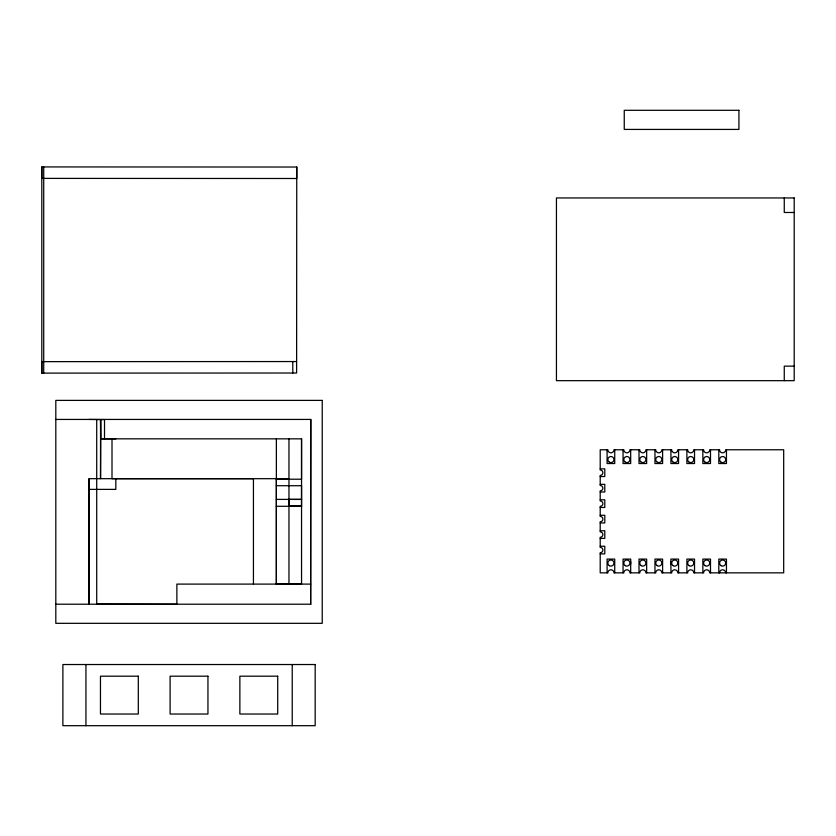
<?xml version="1.0" encoding="UTF-8"?>
<svg xmlns="http://www.w3.org/2000/svg" width="836" height="836" viewBox="0 0 836 836"><rect width="100%" height="100%" fill="white"/><g stroke="black" fill="none" stroke-linecap="round" stroke-linejoin="round"><path stroke-width="1.25" d="M41.8 177.629L41.81 166.928L296.759 167.033L296.759 178.496L41.81 178.392M296.759 167.033L296.613 373.013L41.81 373.117L41.81 361.643L296.613 361.549M43.723 373.117L43.723 166.928M89.076 478.683L89.076 604.209L89.076 478.683L253.433 478.673M115.828 478.683L115.828 489.384L89.076 489.384M276.371 438.848L276.371 584.103L276.371 479.216L301.545 479.216L301.545 438.848L100.696 438.837L100.539 419.567L89.076 419.432M276.371 485.716L301.545 485.716L301.535 506.355L288.963 506.282L288.942 499.395L301.545 499.395L276.361 499.395M292.788 373.013L292.788 361.549M310.773 419.432L310.658 604.209L310.773 419.432L55.813 419.432M600.206 553.871L600.206 572.848L607.856 572.848A3.062 3.062 0 0 1 610.907 569.797A3.062 3.062 0 0 1 613.969 572.848L623.813 572.848A3.062 3.062 0 0 1 626.875 569.797A3.062 3.062 0 0 1 629.926 572.848L639.77 572.848A3.062 3.062 0 0 1 642.832 569.797A3.062 3.062 0 0 1 645.883 572.848L655.727 572.848A3.062 3.062 0 0 1 658.789 569.797A3.062 3.062 0 0 1 661.851 572.848L671.695 572.848A3.062 3.062 0 0 1 674.746 569.797A3.062 3.062 0 0 1 677.808 572.848L687.652 572.848A3.062 3.062 0 0 1 690.714 569.797A3.062 3.062 0 0 1 693.765 572.848L703.609 572.848A3.062 3.062 0 0 1 706.671 569.797A3.062 3.062 0 0 1 709.722 572.848L783.687 572.848L783.687 449.768L725.69 449.768A3.062 3.062 0 0 1 722.628 452.83A3.062 3.062 0 0 1 719.566 449.768L709.722 449.768A3.062 3.062 0 0 1 706.671 452.83A3.062 3.062 0 0 1 703.609 449.768L693.765 449.768A3.062 3.062 0 0 1 690.714 452.83A3.062 3.062 0 0 1 687.652 449.768L677.808 449.768A3.062 3.062 0 0 1 674.746 452.83A3.062 3.062 0 0 1 671.695 449.768L661.851 449.768A3.062 3.062 0 0 1 658.789 452.83A3.062 3.062 0 0 1 655.727 449.768L645.883 449.768A3.062 3.062 0 0 1 642.832 452.83A3.062 3.062 0 0 1 639.77 449.768L629.926 449.768A3.062 3.062 0 0 1 626.875 452.83A3.062 3.062 0 0 1 623.813 449.768L613.969 449.768A3.062 3.062 0 0 1 610.907 452.83A3.062 3.062 0 0 1 607.856 449.768L600.206 449.768L600.206 470.031A2.675 2.675 0 0 1 602.881 472.706A2.675 2.675 0 0 1 600.206 475.381L600.206 485.497A2.675 2.675 0 0 1 602.881 488.172A2.675 2.675 0 0 1 600.206 490.847L600.206 500.963A2.675 2.675 0 0 1 602.881 503.638A2.675 2.675 0 0 1 600.206 506.313L600.206 516.439A2.675 2.675 0 0 1 602.881 519.114A2.675 2.675 0 0 1 600.206 521.789L600.206 531.905A2.675 2.675 0 0 1 602.881 534.58A2.675 2.675 0 0 1 600.206 537.255L600.206 547.371A2.675 2.675 0 0 1 602.881 550.046A2.675 2.675 0 0 1 600.206 552.721L600.206 553.871L604.794 553.871L604.794 546.232L600.206 546.232M607.093 572.848L607.093 559.085L614.732 559.085L614.732 572.848M607.093 449.768L607.093 463.531L614.732 463.531L614.732 449.768M623.05 572.848L623.05 559.085L630.689 559.085L630.689 572.848M623.05 449.768L623.05 463.531L630.689 463.531L630.689 449.768M639.007 572.848L639.007 559.085L646.656 559.085L646.656 572.848M639.007 449.768L639.007 463.531L646.656 463.531L646.656 449.768M654.964 572.848L654.964 559.085L662.614 559.085L662.614 572.848M654.964 449.768L654.964 463.531L662.614 463.531L662.614 449.768M670.921 572.848L670.921 559.085L678.571 559.085L678.571 572.848M670.921 449.768L670.921 463.531L678.571 463.531L678.571 449.768M686.889 572.848L686.889 559.085L694.528 559.085L694.528 572.848M686.889 449.768L686.889 463.531L694.528 463.531L694.528 449.768M702.846 572.848L702.846 559.085L710.495 559.085L710.495 572.848M702.846 449.768L702.846 463.531L710.495 463.531L710.495 449.768M718.803 572.848L718.803 559.085L726.453 559.085L726.453 572.848M718.803 449.768L718.803 463.531L726.453 463.531L726.453 449.768M100.696 438.837L100.539 478.683L100.539 419.588L104.51 419.557L104.51 438.816L100.696 438.837L100.696 419.567M794.2 212.48L784.262 212.48L784.262 197.954M794.2 366.147L784.262 366.147L784.262 380.673M600.206 468.881L604.794 468.881L604.794 476.53L600.206 476.53M288.942 478.683L112.003 478.683L112.003 438.837M600.206 484.347L604.794 484.347L604.794 491.996L600.206 491.996M600.206 499.823L604.794 499.823L604.794 507.462L600.206 507.462M276.35 506.282L301.535 506.282L288.963 506.282M600.206 515.289L604.794 515.289L604.794 522.939L600.206 522.939M600.206 530.755L604.794 530.755L604.794 538.405L600.206 538.405M276.371 583.946L301.545 584.103L301.545 438.848M310.668 584.103L176.877 584.103L176.877 604.209L96.715 604.052L96.715 419.588M55.813 604.209L310.773 604.209M104.51 438.816L115.828 438.848M41.81 373.117L41.81 166.928M670.921 561.593L670.921 564.091M630.689 561.593L630.689 564.091M292.234 664.526L292.234 725.69M288.963 438.848L288.963 583.946M253.433 478.683L253.433 584.103M85.941 664.526L85.941 725.69M719.566 572.848A3.062 3.062 0 0 1 722.628 569.797A3.062 3.062 0 0 1 725.69 572.848M738.93 110.31L624.252 110.31L624.252 129.423L738.93 129.423L738.93 110.31M794.2 197.954L556.442 197.954L556.442 380.673L794.2 380.673L794.2 197.954M322.236 400.392L55.813 400.392L55.813 623.322L322.236 623.322L322.236 400.392M315.172 664.526L62.888 664.526L62.888 725.69L315.172 725.69L315.172 664.526M138.306 676.188L100.466 676.188L100.466 714.028L138.306 714.028L138.306 676.188M207.945 676.188L170.105 676.188L170.105 714.028L207.945 714.028L207.945 676.188M277.709 676.188L239.869 676.188L239.869 714.028L277.709 714.028L277.709 676.188M641.296 462.214A3.062 3.062 0 0 0 645.883 459.57A3.062 3.062 0 0 0 641.296 456.916A3.062 3.062 0 0 0 641.296 462.214M689.178 462.214A3.062 3.062 0 0 0 693.765 459.57A3.062 3.062 0 0 0 689.178 456.916A3.062 3.062 0 0 0 689.178 462.214M609.381 462.214A3.062 3.062 0 0 0 613.969 459.57A3.062 3.062 0 0 0 609.381 456.916A3.062 3.062 0 0 0 609.381 462.214M625.338 462.214A3.062 3.062 0 0 0 629.926 459.57A3.062 3.062 0 0 0 625.338 456.916A3.062 3.062 0 0 0 625.338 462.214M705.135 462.214A3.062 3.062 0 0 0 709.722 459.57A3.062 3.062 0 0 0 705.135 456.916A3.062 3.062 0 0 0 705.135 462.214M673.22 462.214A3.062 3.062 0 0 0 677.808 459.57A3.062 3.062 0 0 0 673.22 456.916A3.062 3.062 0 0 0 673.22 462.214M721.102 462.214A3.062 3.062 0 0 0 725.69 459.57A3.062 3.062 0 0 0 721.102 456.916A3.062 3.062 0 0 0 721.102 462.214M657.263 462.214A3.062 3.062 0 0 0 661.851 459.57A3.062 3.062 0 0 0 657.263 456.916A3.062 3.062 0 0 0 657.263 462.214M609.381 565.7A3.062 3.062 0 0 0 613.969 563.046A3.062 3.062 0 0 0 609.381 560.402A3.062 3.062 0 0 0 609.381 565.7M625.338 565.7A3.062 3.062 0 0 0 629.926 563.046A3.062 3.062 0 0 0 625.338 560.402A3.062 3.062 0 0 0 625.338 565.7M641.296 565.7A3.062 3.062 0 0 0 645.883 563.046A3.062 3.062 0 0 0 641.296 560.402A3.062 3.062 0 0 0 641.296 565.7M657.263 565.7A3.062 3.062 0 0 0 661.851 563.046A3.062 3.062 0 0 0 657.263 560.402A3.062 3.062 0 0 0 657.263 565.7M673.22 565.7A3.062 3.062 0 0 0 677.808 563.046A3.062 3.062 0 0 0 673.22 560.402A3.062 3.062 0 0 0 673.22 565.7M689.178 565.7A3.062 3.062 0 0 0 693.765 563.046A3.062 3.062 0 0 0 689.178 560.402A3.062 3.062 0 0 0 689.178 565.7M705.135 565.7A3.062 3.062 0 0 0 709.722 563.046A3.062 3.062 0 0 0 705.135 560.402A3.062 3.062 0 0 0 705.135 565.7M721.102 565.7A3.062 3.062 0 0 0 725.69 563.046A3.062 3.062 0 0 0 721.102 560.402A3.062 3.062 0 0 0 721.102 565.7"/></g></svg>
